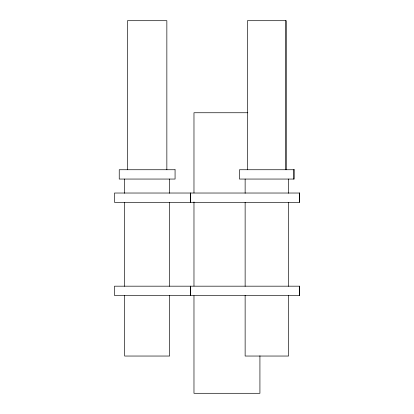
<?xml version="1.0" encoding="UTF-8"?>
<svg xmlns="http://www.w3.org/2000/svg" width="414" height="414" viewBox="0 0 414 414"><rect width="100%" height="100%" fill="white"/><g stroke="black" fill="none" stroke-linecap="round" stroke-linejoin="round"><path stroke-width="0.62" d="M247.836 112.748L193.975 112.748L193.975 192.903M299.41 193.027L299.41 202.342M299.41 286.177L299.41 295.492M293.412 169.74L293.412 179.055M288.579 179.055L288.594 193.266M288.594 202.306L288.579 286.281M288.594 295.322L288.579 356.04L245.135 356.04L245.135 295.322M286.281 169.74L286.281 20.7L247.412 20.7L247.412 169.74M285.474 20.7L285.474 169.74M259.925 355.807L259.925 393.3L193.975 393.3L193.975 295.689M245.135 179.055L245.135 193.266M245.135 202.306L245.135 286.281M193.975 201.954L193.975 285.991M190.688 193.027L190.688 202.342M190.688 286.177L190.688 295.492M190.657 193.027L190.657 202.342M190.657 286.177L190.657 295.492M169.647 179.055L169.647 193.266M169.647 202.306L169.647 286.281M169.647 295.322L169.647 356.04L124.655 356.04L124.655 295.322M166.852 169.74L166.852 20.7L127.45 20.7L127.45 169.74M124.655 179.055L124.655 193.266M124.655 202.306L124.655 286.281M175.07 169.74L119.237 169.74L119.237 179.055L175.07 179.055L175.07 169.74M294.214 169.74L239.478 169.74L239.478 179.055L294.214 179.055L294.214 169.74M299.498 193.027L114.502 193.027L114.502 202.342L299.498 202.342L299.498 193.027M299.498 286.177L114.502 286.177L114.502 295.492L299.498 295.492L299.498 286.177"/></g></svg>
